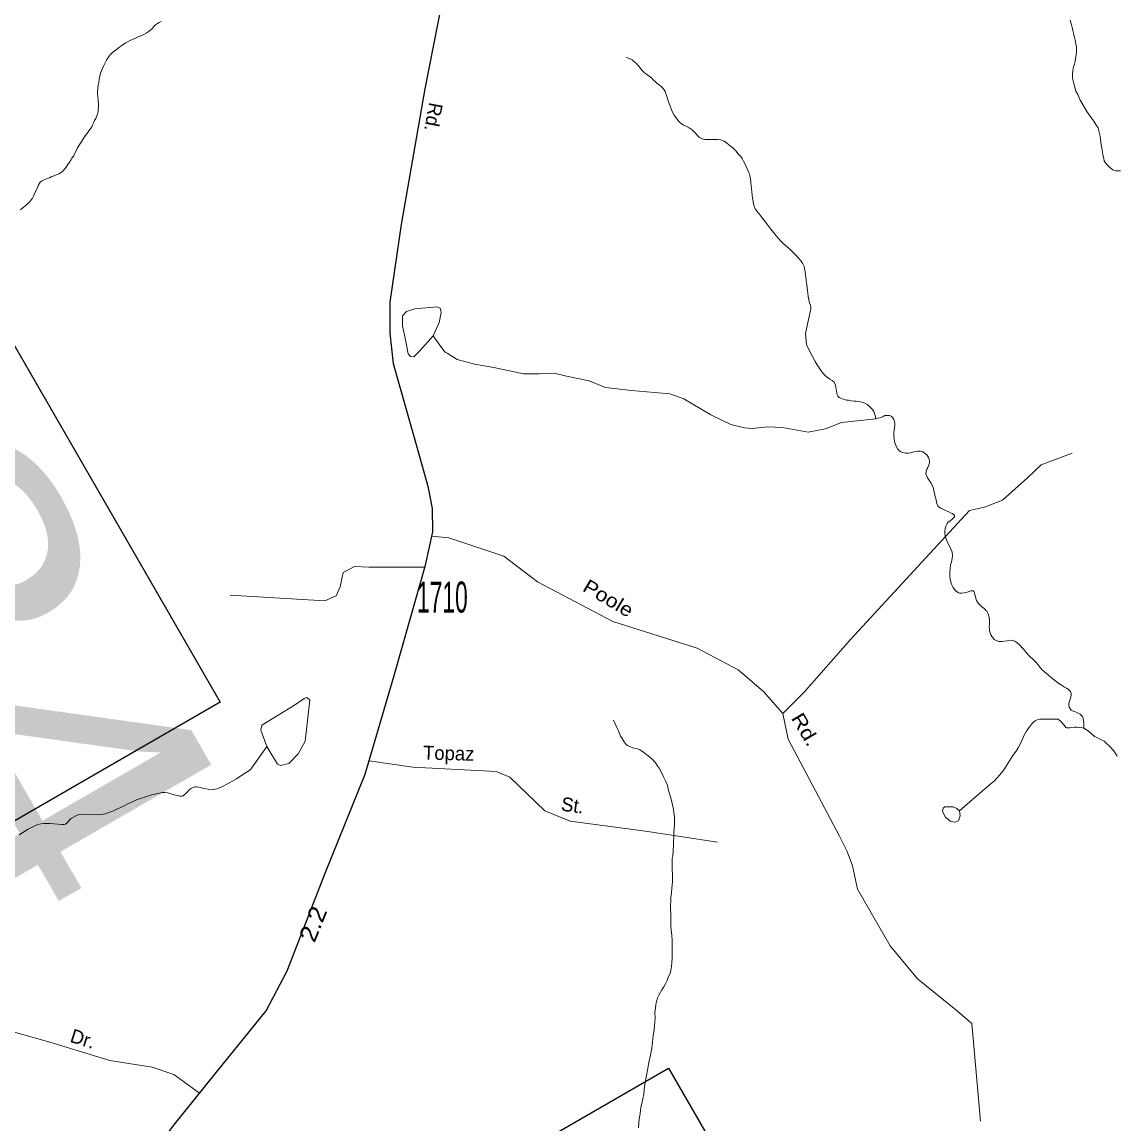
# Model space of a CAD drawing. Extents: x 626927 to 658553, y 251995 to 309938.
# Drawn here: x 645474 to 647060, y 255244 to 256841 of the extents above; entities that cross this region are included whole.
import ezdxf
from ezdxf.enums import TextEntityAlignment as Align

# ---------------------------------------------------------------- set-up
doc = ezdxf.new("R2010")
doc.units = 0
doc.header["$LTSCALE"] = 10
for name, color, linetype, lineweight in [('10', 7, 'Continuous', 13), ('11', 7, 'Continuous', 40), ('17', 7, 'Continuous', 25), ('31', 7, 'Continuous', 35), ('32', 7, 'Continuous', 25), ('35', 7, 'Continuous', 13), ('62', 7, 'Continuous', 13)]:
    doc.layers.add(name, color=color, linetype=linetype, lineweight=lineweight)
doc.layers.add('8', color=7, linetype='Continuous')

msp = doc.modelspace()

# ---------------------------------------------------------------- linework, layer by layer
at = {"layer": '31', "lineweight": 25}
for points in [[(645332.37, 255608.18), (644839.22, 256462.34), (645267.68, 256709.71), (645760.82, 255855.55)], [(646618.49, 253995.07), (645990.49, 255082.8), (646410.6, 255325.35), (647038.59, 254237.62)]]:
    msp.add_lwpolyline(points, close=True, dxfattribs=at)
at = {"layer": '32'}
msp.add_lwpolyline([(645460.54, 254815.7), (645530.49, 254920.23), (645564.52, 254991.02), (645643.81, 255161.28), (645662.17, 255200.87), (645695.72, 255244.9), (645755.39, 255319.5), (645827.24, 255408.51), (645857.79, 255466.32), (645913.02, 255608.06), (645970.79, 255751.08), (646013.05, 255894.41), (646058.47, 256054.21), (646068.92, 256102.36), (646068.6, 256136.57), (646062.75, 256166.19), (646047.87, 256219.72), (646011.94, 256346.26), (646006.88, 256390.29), (646007.19, 256435.59), (646023.5, 256548.19), (646057.84, 256744.74), (646095.35, 256936.22)], dxfattribs=at)
at = {"layer": '35'}
for points in [[(646576.17, 255839.29), (646606.87, 255870.02), (646673.98, 255946.67), (646846.49, 256133.24), (646868.65, 256138.31), (646894.6, 256148.45), (646930.69, 256180.76), (646950.63, 256199.45), (646995.58, 256216.55)], [(646067.55, 256096.06), (646091.87, 256093.97), (646171.64, 256067.36), (646220.38, 256029.98), (646329.59, 255972.65), (646451.77, 255934), (646511.28, 255902.33), (646548.31, 255870.97), (646576.17, 255839.29)], [(646057.62, 256051.2), (645976.33, 256051.2), (645955.44, 256052.47), (645938.98, 256043.6), (645934.55, 256022.7), (645928.85, 256010.03), (645912.39, 256002.42), (645775.01, 256010.66)], [(646576.17, 255839.29), (646584.08, 255802.23), (646658.15, 255661.59), (646669.55, 255639.42), (646677.14, 255618.52), (646684.43, 255584.62), (646731.91, 255502.27), (646771.16, 255454.75), (646829.4, 255407.87), (646849.97, 255389.82), (646862.64, 255248.55)], [(645976.54, 255770.58), (646039.96, 255761.37), (646160.87, 255755.04), (646180.5, 255746.8), (646231.46, 255698.34), (646268.18, 255683.13), (646377.07, 255668.56), (646481.52, 255652.73)], [(645730.85, 255288.82), (645693.67, 255316.01), (645662.01, 255326.78), (645600.6, 255336.29), (645513.87, 255362.89), (645410.36, 255391.72), (645373.65, 255399.32), (645345.79, 255394.89), (645311.61, 255373.35), (645290.71, 255339.77)]]:
    msp.add_lwpolyline(points, dxfattribs=at)
at = {"layer": '62'}
for points in [[(645675.19, 256842.12), (645672.25, 256840.97), (645669.81, 256839.48), (645667, 256837.31), (645664.31, 256834.61), (645662.5, 256832.17), (645660.81, 256830.45), (645658.12, 256828.5), (645656.19, 256827.06), (645653.56, 256825.12), (645650.31, 256823.62), (645644.81, 256821), (645641.81, 256819.84), (645637.12, 256817.47), (645633.38, 256815.94), (645627.31, 256813.14), (645623.88, 256811.19), (645620, 256808.8), (645618.25, 256807.59), (645615.31, 256805.67), (645612.81, 256803.7), (645610.44, 256801.72), (645607.31, 256799.47), (645604.12, 256796.62), (645601.19, 256793.97), (645598.25, 256790.2), (645595.88, 256786), (645594.12, 256782.31), (645592.31, 256778.62), (645589.88, 256773.17), (645588.75, 256770.62), (645587.5, 256767.48), (645586.25, 256763.22), (645585.31, 256758.53), (645584.62, 256754.06), (645584, 256749.83), (645583.44, 256745.45), (645582.88, 256740.72), (645582.88, 256736.77), (645583.31, 256732.98), (645583.69, 256728.98), (645584.12, 256726.31), (645584.19, 256722.95), (645584.31, 256717.5), (645584.06, 256714.94), (645583.81, 256712.02), (645583, 256708.05), (645582.06, 256705.34), (645580.5, 256701.62), (645578.81, 256698.92), (645577.19, 256695.45), (645575.88, 256692.44), (645574.5, 256689.44), (645572.38, 256686.28), (645570.56, 256683.84), (645568.88, 256681.38), (645566.88, 256678.83), (645565.19, 256676.38), (645563.19, 256673.7), (645561.44, 256671), (645559.12, 256667.27), (645556.5, 256663.09), (645554.12, 256659.12), (645552, 256654.88), (645550.25, 256651.42), (645548.5, 256647.73), (645545.94, 256644.05), (645544.69, 256642.12), (645542.44, 256638.39), (645539.88, 256634.94), (645537.44, 256631.22), (645535.75, 256628.77), (645534.31, 256627.25), (645532.62, 256625.53), (645530.69, 256623.84), (645529.06, 256622.84), (645526.88, 256621.45), (645524.25, 256620.48), (645520.62, 256618.81), (645518.44, 256618.16), (645515.81, 256616.95), (645513.38, 256615.7), (645511.56, 256614.98), (645506.75, 256613.12), (645501.81, 256610.66), (645499.88, 256609.45), (645497.62, 256605.73), (645496.44, 256603.31), (645495.31, 256600.39), (645493.5, 256596.58), (645491.62, 256592.41), (645490.19, 256589.17), (645488.62, 256586.19), (645487.44, 256584.27), (645486.06, 256582.25), (645484.56, 256580.38), (645482.5, 256578.83), (645478.38, 256575.25), (645475.88, 256573.28)], [(646992.75, 256843.94), (646994.06, 256838.66), (646995.25, 256834.16), (646996.5, 256829.39), (646997.75, 256823.39), (646998.94, 256818.88), (646999.62, 256815.31), (647000.38, 256812.84), (647000.88, 256809.8), (647001.62, 256805.48), (647001.88, 256801.73), (647001.69, 256797.56), (647001.31, 256793.78), (647000.5, 256788.59), (646999.62, 256784.27), (646998.75, 256780.56), (646997.62, 256776.91), (646996.31, 256771.41), (646995.81, 256765.92), (646995.88, 256761.59), (646996.5, 256757.91), (646997.88, 256752.62), (646999.25, 256746.36), (647001, 256741.27), (647003.94, 256735.5), (647006.56, 256729.42), (647011.44, 256720.77), (647016.94, 256711.77), (647022.56, 256703.62), (647027, 256698.02), (647030, 256692.97), (647033.06, 256687.94), (647034.31, 256683.91), (647035.44, 256678.06), (647036.31, 256672.36), (647036.94, 256666.83), (647037.5, 256663.27), (647038.38, 256658.56), (647039.31, 256652.98), (647040.12, 256648.78), (647040.75, 256645.47), (647041.44, 256643.27), (647041.94, 256640.22), (647043.31, 256637.66), (647046.94, 256633.41), (647050.06, 256630.58), (647054.31, 256627.45), (647056.88, 256626.2), (647058.69, 256625.56), (647065.31, 256625.67)], [(646348.94, 256789.92), (646352.62, 256788.88), (646355.69, 256787.67), (646357.56, 256786.52), (646360.62, 256783.95), (646363.62, 256781.77), (646365.75, 256779.59), (646367.31, 256777.38), (646369.75, 256774.28), (646372.81, 256770.73), (646375.69, 256767.94), (646378.5, 256765.92), (646382.44, 256763.09), (646386.44, 256760.02), (646388.88, 256757.42), (646391.31, 256755.06), (646394.12, 256752.53), (646396.31, 256750.73), (646400.62, 256747.22), (646402.94, 256744.89), (646404.19, 256743.09), (646405.5, 256740.56), (646406.75, 256738.02), (646407.88, 256734), (646409.19, 256730.22), (646410.44, 256725.95), (646412.38, 256721.2), (646414.88, 256714.41), (646416.56, 256710.06), (646418.56, 256706.53), (646421.12, 256702.94), (646422.88, 256700.45), (646425.94, 256696.89), (646429.06, 256693.83), (646432.12, 256692), (646436.12, 256690.41), (646440.19, 256688.31), (646444.69, 256685.03), (646448.56, 256681.22), (646452.44, 256677.06), (646455.38, 256674), (646459.12, 256672.2), (646463.25, 256671.33), (646472, 256671), (646477.44, 256671.03), (646482.25, 256671.3), (646486.44, 256670.66), (646490.94, 256668.75), (646495.06, 256665.77), (646500.06, 256662.17), (646503.81, 256659), (646508.06, 256654.91), (646511.62, 256650.66), (646514.75, 256647.08), (646517.12, 256643.5), (646519.12, 256639.75), (646521, 256636.25), (646523.12, 256631.84), (646524.69, 256628.89), (646526.56, 256624.52), (646527.62, 256621.52), (646528.56, 256618.53), (646529.12, 256614.23), (646529.75, 256608.83), (646530.38, 256604.03), (646530.81, 256600.25), (646531.06, 256595.52), (646531.75, 256590.47), (646532.38, 256586.17), (646532.94, 256582), (646533.62, 256577.69), (646534.56, 256574.47), (646535.88, 256570.92), (646537.88, 256568.14), (646539.94, 256565.61), (646541.75, 256563.23), (646546, 256557.64), (646551.06, 256551.56), (646555.94, 256545), (646558.94, 256541.45), (646563.19, 256535.86), (646566.75, 256531.25), (646570.12, 256527.41), (646573.25, 256523.83), (646576.81, 256520.33), (646582.38, 256515.41), (646586.12, 256512.36), (646589.12, 256509.31), (646591.56, 256506.97), (646595.56, 256502.89), (646599.12, 256498.89), (646602.62, 256494.78), (646604.75, 256491.98), (646605.69, 256489.98), (646607, 256486.94), (646607.75, 256484.36), (646608.44, 256479.92), (646609.12, 256475.36), (646609.56, 256471.09), (646610.12, 256466.8)], [(645475.88, 256573.28), (645471.12, 256569.05)], [(646610.12, 256466.8), (646610.56, 256463.89), (646610.81, 256460.88), (646611.56, 256455.83), (646612.25, 256448.55), (646612.75, 256443.77), (646613.62, 256438.81), (646614.75, 256434.56), (646616.06, 256431.03), (646616.94, 256428.17), (646616.69, 256425.98), (646609.15, 256390.25), (646610.5, 256374.11), (646614.19, 256365.77), (646619.12, 256356.61), (646622.81, 256349.38), (646625.94, 256344.58), (646629.62, 256338.94), (646632.75, 256334.39), (646635.81, 256331.08), (646639.5, 256327.42), (646641.94, 256325.7), (646644.38, 256323.84), (646647.44, 256322.03), (646649.88, 256319.8), (646651.88, 256316.78), (646652.94, 256312.41), (646653.38, 256309.5), (646653.75, 256306.23), (646654.31, 256303.42), (646654.69, 256301.14), (646655.88, 256298.98), (646657.56, 256297.36), (646660.56, 256295.8), (646664.12, 256294.77), (646668.44, 256293.61), (646671.5, 256293.16), (646675.12, 256292.48), (646678.81, 256292.16), (646682.56, 256291.84), (646686, 256291.58), (646688.5, 256291.19), (646692.12, 256290.16), (646695.12, 256288.83), (646698.38, 256287.23), (646701.44, 256284.66), (646703.88, 256282.44), (646706.31, 256279.84), (646708.25, 256276.83), (646709.19, 256273.84), (646709.75, 256271.03), (646710.81, 256266.55)], [(646069.3, 256386.54), (646081.38, 256369.53), (646083.38, 256367.25), (646085.69, 256364.17), (646087.5, 256362.67), (646089.56, 256361.62), (646104.13, 256352.44), (646129.32, 256345.77), (646157.47, 256340.58), (646200.45, 256331.68), (646223.42, 256331.68), (646244.9, 256332.42), (646262.69, 256327.97), (646295.29, 256321.3), (646319, 256311.66), (646357.01, 256307.21), (646412.58, 256302.77), (646432.58, 256295.35), (646471.85, 256272.37), (646500.75, 256258.28), (646520.75, 256253.09), (646532.09, 256252.35), (646554.32, 256254.58), (646575.8, 256253.84), (646612.85, 256247.16), (646638.04, 256251.61), (646661.01, 256261.25), (646710.81, 256266.55)], [(646710.81, 256266.55), (646714.44, 256267.23), (646718.62, 256268.33), (646721.75, 256269.83), (646724.12, 256270.95), (646727.06, 256271.38), (646730.5, 256271.11), (646733.31, 256270.06), (646735.75, 256267.72), (646736.81, 256265.45), (646738.25, 256260.66), (646738.25, 256257.69), (646737.75, 256252.2), (646737.12, 256247.22), (646737.12, 256241.53), (646737.5, 256237.03), (646738.56, 256231.42), (646740.31, 256226.7), (646742.88, 256222.36), (646744.06, 256221.06), (646747.19, 256218.75), (646749.56, 256217.52), (646754.56, 256216.39), (646758.06, 256216.36), (646761.75, 256216.91), (646766, 256218.36), (646771.5, 256219.52), (646775.12, 256219.45), (646778.88, 256218.41), (646781.19, 256217.05), (646784.88, 256214.27), (646787.5, 256210.41), (646788.88, 256206.12), (646788.75, 256203.17), (646788.19, 256200.66), (646787.12, 256198.22), (646786.25, 256196), (646785.06, 256193.47), (646784.12, 256190.03), (646783.62, 256186.52), (646784.62, 256183.02), (646785.94, 256180.72), (646787.88, 256177.7), (646790.56, 256173.59), (646792.75, 256170.3), (646793.81, 256166.78), (646795.19, 256162.5), (646796.19, 256158.27), (646797, 256153.94), (646797.69, 256151), (646798.94, 256145.98), (646799.56, 256143.66), (646800.81, 256140.38), (646802.69, 256138.12), (646804.5, 256136.84), (646805.88, 256136.28), (646811.81, 256133.39), (646815.62, 256131.83), (646819.25, 256130.3), (646821.62, 256129.19), (646823.5, 256127.92), (646824.75, 256126.11), (646824.81, 256124.12), (646824.12, 256123.23), (646820.62, 256119.94), (646818.12, 256118.09), (646815.88, 256116.33), (646814.5, 256114.44), (646812.56, 256110.64), (646811.5, 256107.22), (646810.88, 256103.48), (646810.88, 256100.52), (646811.5, 256096.97), (646812.5, 256093.72), (646814.5, 256088.59), (646816.56, 256083.33), (646818.44, 256079.83), (646820.25, 256076.7), (646821.44, 256072.94), (646822.25, 256068.25), (646821.69, 256064.02), (646820.44, 256059), (646819.25, 256054.86), (646818.81, 256049.84), (646818.12, 256044.27), (646818.19, 256037.58), (646818.88, 256034.02), (646819.44, 256029.84), (646820.75, 256026.8), (646823.19, 256021.97), (646825.06, 256018.97), (646827.44, 256016.39), (646830.56, 256014.06), (646832.44, 256013.53), (646835.5, 256013.44), (646839, 256014.14), (646841.56, 256014.86), (646843.38, 256015.34), (646847.06, 256016.52), (646848.81, 256017.22)], [(646848.81, 256017.22), (646851.94, 256017.12), (646853.19, 256016.08), (646854, 256014.09), (646855, 256009.98), (646855.88, 256006.52), (646856.88, 256003.27), (646859.38, 255998.94), (646860.62, 255997.64), (646862.94, 255995.42), (646865.25, 255993.59), (646867.38, 255991.78), (646869.19, 255990.03), (646870.5, 255988.72), (646871.75, 255987.42), (646873.5, 255983.94), (646874.81, 255980.39), (646875.44, 255975.36), (646875.44, 255969.42), (646875.19, 255965.38), (646875.56, 255961.36), (646875.88, 255958.84), (646876.5, 255956.16), (646877.81, 255953.34), (646879.25, 255951.03), (646880.5, 255949.23), (646882.56, 255946.7), (646885.5, 255944.89), (646889.31, 255943.81), (646894, 255943.73), (646897.62, 255943.92), (646901.25, 255944.61), (646905.62, 255945.31), (646908.62, 255945.23), (646912.31, 255944.05), (646915.38, 255942.34), (646920.19, 255937.91), (646923.12, 255934.38), (646925.88, 255931.36), (646928.88, 255927.81), (646933.12, 255922.97), (646938.81, 255917.28), (646943.56, 255912.48), (646949.19, 255905.81), (646952.19, 255902.77), (646958.44, 255897.38), (646965.06, 255891.53), (646971.94, 255885.92), (646974.88, 255883.62), (646980.06, 255880.25), (646984.25, 255877.39), (646987.06, 255875.84), (646989.69, 255874.33), (646991.5, 255872.7), (646993.25, 255870.95), (646994.12, 255868.47), (646994, 255866.14), (646993.44, 255862.88), (646992.38, 255860.2), (646991.62, 255857.47), (646990.56, 255853.3), (646990.5, 255850.7), (646991.06, 255848.52), (646993, 255845.5), (646994.25, 255844.2), (646996.75, 255842.84), (646998.94, 255842.02), (647001.25, 255841.05), (647003.06, 255840.28), (647005.06, 255839.23), (647007, 255838.2), (647008.31, 255836.89), (647010.75, 255833.8), (647011.38, 255832.09), (647012.06, 255828.52), (647012.31, 255826.02), (647012.56, 255823.75), (647012.62, 255821.77), (647012.62, 255817.8)], [(646330.62, 255829.81), (646335.5, 255818.81), (646337.38, 255815.19), (646339.44, 255810.42), (646341.12, 255806.58), (646343.12, 255803.06), (646346.12, 255798.28), (646349.19, 255794.47), (646351, 255792.72), (646356.56, 255790.27), (646360.25, 255789.22), (646365.75, 255787.89), (646368.81, 255786.81), (646374.31, 255783.25), (646379.25, 255779.53), (646383.44, 255776.06), (646386.56, 255772.98), (646391.5, 255767.55), (646394, 255763.83), (646397.06, 255759.78), (646400.19, 255753.61), (646403.31, 255747.58), (646406.44, 255740.78), (646408.81, 255734.75), (646410.69, 255727.41), (646413.25, 255718.38), (646415.81, 255709.08), (646417.69, 255700.02), (646418.31, 255695.34), (646419.06, 255689.78), (646419.06, 255684.84), (646419.06, 255678.03), (646418.56, 255672.55), (646418, 255667.06), (646418, 255661.5), (646417.56, 255652.55), (646417.56, 255648.83), (646417.06, 255640.38), (646416.5, 255633.03), (646415.88, 255629.3), (646415.94, 255624.34), (646416, 255620.86), (646415.94, 255617.17), (646416, 255612.83), (646416.12, 255606.88), (646416.12, 255601.31), (646416.12, 255595.88), (646415.62, 255590.39), (646415.19, 255586.12), (646414.56, 255579.3), (646413.94, 255572.58), (646414.06, 255567.12), (646413.44, 255561.66), (646413.56, 255556.19), (646413.62, 255548.89), (646413.62, 255543.44), (646413.75, 255537.12), (646413.81, 255531.17), (646414.44, 255525.14), (646415.06, 255517.88), (646415.62, 255510.38), (646415.81, 255503.05), (646415.94, 255495.86), (646415.94, 255489.78), (646415.94, 255484.34), (646415.44, 255478.86), (646414.81, 255472.16), (646413.69, 255467.62), (646413.12, 255463.39), (646410.62, 255457.94), (646408.31, 255452.48), (646406.56, 255448.3), (646403.56, 255443.31), (646401, 255438.88), (646398.69, 255435.14), (646396.31, 255431.05), (646394.56, 255427.23), (646393.31, 255423.09), (646392.12, 255417.58), (646391.62, 255412.09), (646390.88, 255405.41), (646390.94, 255398.84), (646390.56, 255391.86), (646390.06, 255386.36), (646389.44, 255380.41), (646388.25, 255372.42), (646387.12, 255362.69), (646386.12, 255354.19), (646384.31, 255344.2), (646382, 255333.3), (646380.19, 255322.31), (646378.44, 255314.42), (646377.25, 255307.17), (646376.19, 255302.16), (646375, 255293.67), (646374.5, 255287.44), (646373.25, 255280.94), (646372.06, 255275.94), (646371, 255270.53), (646369.75, 255265.03)], [(646832.35, 255698.18), (646858.19, 255720.98), (646861.5, 255723.7), (646867.81, 255729.05), (646878.19, 255737.62), (646882.88, 255741.73), (646886.5, 255745.64), (646890.81, 255750.55), (646895, 255755.48), (646899.88, 255762.91), (646904.69, 255770.83), (646909.56, 255778.14), (646912.44, 255782.39), (646914.25, 255784.84), (646917.31, 255789.7), (646922.06, 255798.88), (646925.56, 255806.88), (646929.31, 255813.72), (646932.25, 255817.98), (646934.06, 255820.42), (646937.12, 255824.05), (646938.88, 255826), (646940.12, 255827.3), (646941.88, 255828.52), (646943.88, 255829.45), (646946.25, 255830.45), (646948.62, 255830.83), (646951.62, 255831), (646956.31, 255831.16), (646962, 255831.03), (646966.94, 255831.03), (646971.44, 255830.84), (646975.06, 255830.8), (646976.38, 255830.22), (646977.62, 255829.28), (646979.69, 255827), (646983.38, 255822.61), (646985.31, 255820.33), (646986.31, 255819.08), (646987.75, 255818.59), (646989.56, 255818.58), (646992.19, 255818.67), (646995, 255819.11), (646998.88, 255819.27), (647002.25, 255819.25), (647004.44, 255819.17), (647006.62, 255819.2), (647010.31, 255818.53), (647012.62, 255817.8)], [(647012.62, 255817.8), (647016.44, 255815.75), (647018.88, 255813.89), (647028, 255805.95), (647029.31, 255805.27), (647034.31, 255803.14), (647037.88, 255801.25), (647041.62, 255798.94), (647045.25, 255795.8), (647048.38, 255792.84), (647051.38, 255789.8), (647053.81, 255787.2), (647055.75, 255784.94), (647058.25, 255781.34), (647060.56, 255777.52)], [(645828.35, 255791.22), (645805.38, 255758.73), (645802.31, 255756.22), (645797.44, 255753.12), (645792, 255750), (645784.19, 255744.38), (645777.38, 255740.72), (645771.31, 255737.17), (645764.06, 255733.33), (645756.19, 255730.19), (645749.5, 255729.09), (645743.38, 255729.42), (645737.19, 255730.59), (645730, 255732.42), (645726.38, 255733.11), (645723.88, 255732.86), (645720.25, 255731.67), (645718, 255730.53), (645716, 255728.48), (645713.56, 255725.64), (645711.06, 255723.17), (645708.69, 255721.19), (645706.94, 255719.97), (645705.69, 255719.53), (645704.5, 255719.22), (645702.06, 255719.34), (645698.31, 255720.16), (645694.06, 255721.17), (645689.25, 255722.77), (645684.94, 255724.16), (645680.62, 255724.69), (645676.88, 255724.64), (645672.75, 255723.91), (645667.75, 255722.81), (645661.81, 255721.36), (645655.5, 255719.22), (645650.88, 255717.81), (645645.56, 255716.28), (645640.5, 255714.56), (645634.5, 255711.89), (645627.75, 255708.83), (645622.38, 255705.94), (645616.25, 255702.78), (645611.94, 255700.97), (645605.94, 255698.28), (645599.31, 255695.95), (645593.81, 255694.06), (645584.69, 255692.22), (645566.94, 255693.06), (645562.69, 255693.2), (645555.88, 255692.62), (645552.25, 255691.2), (645548.06, 255689.23), (645544.44, 255686.83), (645541.31, 255683.83), (645538.25, 255680.22), (645536.62, 255678.97), (645534.19, 255678.23), (645531.12, 255678.33), (645525.56, 255678.67), (645519.62, 255679.33), (645514, 255679.92), (645509.19, 255679.8), (645504.94, 255679.83), (645500.69, 255679.23), (645496.25, 255678.3), (645490.94, 255676.12), (645487.25, 255674.2), (645482.44, 255671.59), (645474.5, 255666.75), (645469.25, 255663.33)], [(646369.75, 255265.03), (646369.19, 255258.81), (646368, 255251.56), (646367.5, 255245.34), (646366.94, 255238.88)]]:
    msp.add_lwpolyline(points, dxfattribs=at)
for points in [[(646069.3, 256386.54), (646050.04, 256365.04), (646041.15, 256356.15), (646036.7, 256356.89), (646033, 256360.59), (646029.29, 256380.61), (646024.85, 256401.37), (646024.85, 256415.46), (646030.77, 256422.13), (646042.63, 256425.83), (646075.23, 256428.8), (646079.67, 256426.58), (646081.16, 256420.64), (646078.19, 256405.82)], [(645828.35, 255791.22), (645843.91, 255766.01), (645848.36, 255763.78), (645860.21, 255766.75), (645873.55, 255780.84), (645883.92, 255799.37), (645890.59, 255858.68), (645886.15, 255862.39), (645882.44, 255860.9), (645868.36, 255851.27), (645820.94, 255822.35), (645819.46, 255814.94)], [(646832.35, 255698.18), (646828.28, 255701.51), (646823.09, 255704.11), (646810.87, 255704.11), (646808.64, 255701.88), (646807.53, 255697.81), (646811.61, 255689.28), (646818.65, 255682.98), (646825.31, 255681.87), (646830.5, 255683.72), (646833.09, 255691.13)]]:
    msp.add_lwpolyline(points, close=True, dxfattribs=at)

# ---------------------------------------------------------------- texts
at = {"layer": '10'}
for s, rotation, width, p in [('Poole', 329.29, 1.15, (646318.22, 255997.77)), ('Rd.', 300.478, 1.2, (646600.13, 255811.14))]:
    msp.add_text(s, height=20, rotation=rotation, dxfattribs=dict(at, width=width)).set_placement(p, align=Align.CENTER)
for s, rotation, p in [('Topaz', 358.491, (646091.71, 255771.67)), ('St.', 351.865, (646270.04, 255696.36)), ('Dr.', 342.542, (645558.8, 255358.25))]:
    msp.add_text(s, height=20, rotation=rotation, dxfattribs=at).set_placement(p, align=Align.CENTER)
at = {"layer": '11'}
msp.add_text('Rd.', height=20, rotation=259.447, dxfattribs=at).set_placement((646060.05, 256705.46), align=Align.CENTER)
at = {"layer": '17', "width": 1.1}
msp.add_text('2.2', height=25, rotation=68.157, dxfattribs=at).set_placement((645906.92, 255529.47), align=Align.CENTER)
at = {"layer": '31', "width": 1.25}
msp.add_text('P34', height=375, rotation=300, dxfattribs=at).set_placement((644904.84, 256474.99))
at = {"layer": '8', "width": 0.55}
msp.add_text('1710', height=45, dxfattribs=at).set_placement((646082.71, 255985.53), align=Align.CENTER)

doc.saveas('drawing.dxf')
